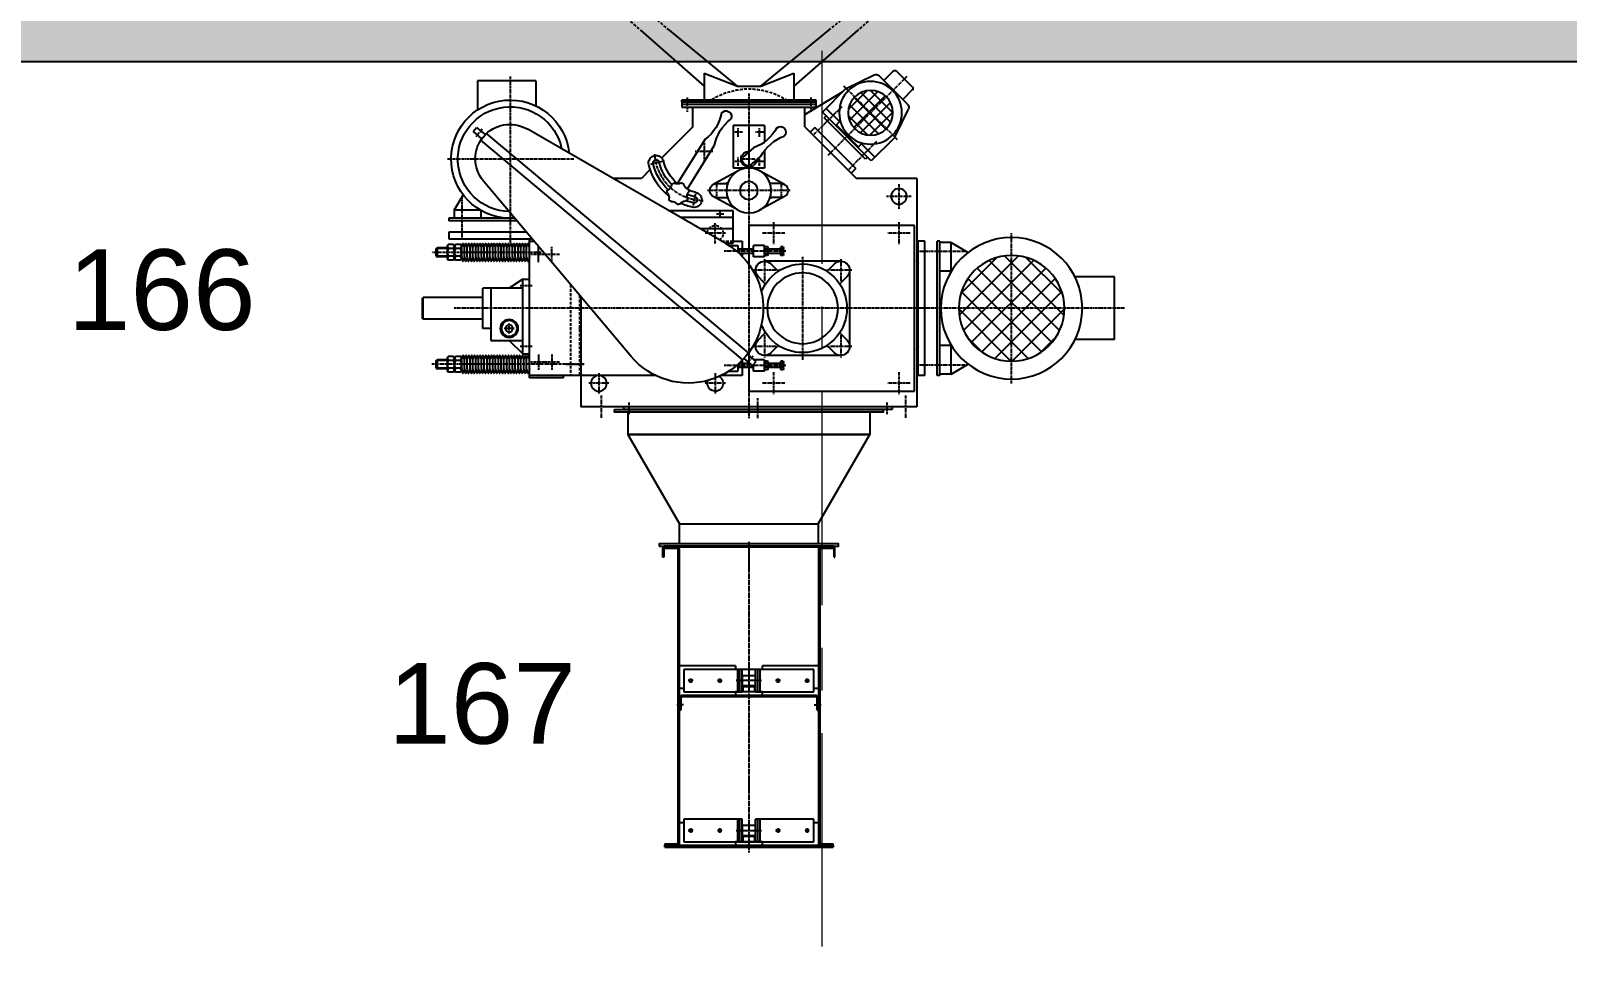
# Model space of a CAD drawing. Header units: millimetres. Extents: x 3220 to 226993, y 817 to 176024.
# Drawn here: x 203884 to 207314, y 133412 to 135513 of the extents above; entities that cross this region are included whole.
import ezdxf

# ---------------------------------------------------------------- set-up
doc = ezdxf.new("R2010")
doc.units = ezdxf.units.MM
for name, pattern in [('AXES', [50.8, 31.75, -6.35, 6.35, -6.35]), ('CENTER', [10.16, 6.35, -1.27, 1.27, -1.27]), ('DOT_CENTER', [14, 12, -1, 0, -1]), ('HIDDEN', [9.525, 6.35, -3.175])]:
    doc.linetypes.add(name, pattern=pattern)
for name, color, linetype in [('1', 7, 'Continuous'), ('CEN', 3, 'CENTER'), ('DRG', 3, 'Continuous'), ('HAT', 5, 'Continuous'), ('HID', 2, 'HIDDEN'), ('LIJN-025', 1, 'Continuous'), ('LIJN-035', 7, 'Continuous'), ('Repère', 76, 'Continuous'), ('STIPPELLIJN', 4, 'HIDDEN')]:
    doc.layers.add(name, color=color, linetype=linetype)
doc.layers.add('Axe', color=1, linetype='AXES', lineweight=9)
doc.layers.add('DESSIN', color=7, linetype='Continuous', lineweight=25)
doc.styles.get("Standard").update_dxf_attribs({"font": 'arial.ttf'})

# ---------------------------------------------------------------- blocks, each defined once
blk = doc.blocks.new('section b-c')
h = blk.add_hatch()
h.set_pattern_fill('AR-CONC', color=256, scale=3)
h.paths.add_polyline_path([(-250, 0), (-1500, 0), (-1500, -500), (-250, -500)])
h.paths.add_polyline_path([(0, 0), (-250, 0), (-250, -500), (0, -500)])
h.paths.add_polyline_path([(250, 0), (0, 0), (0, -500), (250, -500)])
h.paths.add_polyline_path([(3000, 0), (250, 0), (250, -500), (3000, -500)])
h.paths.add_polyline_path([(6000, 0), (3000, 0), (3000, -500), (3250, -500), (6000, -500)])
h.paths.add_polyline_path([(9000, 0), (6000, 0), (6000, -500), (6250, -500), (9000, -500)])
h.paths.add_polyline_path([(12000, 0), (9000, 0), (9000, -500), (9250, -500), (12000, -500)])
h.paths.add_polyline_path([(15000, 0), (14750, 0), (12000, 0), (12000, -500), (15000, -500)])
h.paths.add_polyline_path([(23750, 0), (15000, 0), (15000, -500), (23750, -500)])
h.paths.add_polyline_path([(24000, 0), (23750, 0), (23750, -500), (24000, -500)])
h.paths.add_polyline_path([(24250, 0), (24000, 0), (24000, -500), (24250, -500)])
h.paths.add_polyline_path([(32500, 0), (24250, 0), (24250, -500), (32500, -500)])
blk.add_line((-1500, -500), (32500, -500))
at = {"layer": 'Axe', "ltscale": 15}
blk.add_line((15000, -4000), (15000, 33323.9), dxfattribs=at)
blk = doc.blocks.new('06.Trechter vk24x24R. (zijaanzicht)')
at = {"layer": 'LIJN-025'}
blk.add_circle((0, 0), 4, dxfattribs=at)
at = {"layer": 'LIJN-035'}
for p, q in [((-1115.7, 0), (-379.6, -645)), ((-323.5, -645), (-1106.5, 0)), ((323.7, -645), (1107.4, 0)), ((1116.5, 0), (380.4, -644.5)), ((-242.6, -765), (-100, -890)), ((-26, -890), (-177.8, -765)), ((26, -890), (177.9, -765)), ((242.8, -765), (100, -890)), ((-100, -861), (-100, -921)), ((-100, -861), (-26, -890)), ((-26, -890), (26, -890)), ((26, -890), (100, -861)), ((100, -861), (100, -921)), ((150, -921), (-150, -921)), ((-150, -925), (-150, -921)), ((-150, -925), (150, -925)), ((150, -925), (150, -921))]:
    blk.add_line(p, q, dxfattribs=at)
at = {"layer": 'STIPPELLIJN'}
for p, q in [((1259.3, 125), (-1258.3, 125)), ((-1115.7, 0), (-1258.3, 125)), ((-1106.5, 0), (-1258.3, 125)), ((1107.4, 0), (1259.3, 125)), ((1116.5, 0), (1259.3, 125)), ((-379.6, -645), (-242.6, -765)), ((-177.8, -765), (-323.5, -645)), ((177.9, -765), (323.7, -645)), ((380.4, -644.5), (242.8, -765)), ((-100, -921), (-100, -925)), ((100, -921), (100, -925))]:
    blk.add_line(p, q, dxfattribs=at)
blk = doc.blocks.new('163 L')
at = {"layer": 'LIJN-035'}
blk.add_blockref('06.Trechter vk24x24R. (zijaanzicht)', (0, -2553), dxfattribs=at)
blk = doc.blocks.new('A$C355572C4')
for p, q in [((122.1, 30), (124.2, 40)), ((124.2, 40), (125.3, 40)), ((126.3, 40), (125.3, 40)), ((128.4, 30), (126.3, 40)), ((128.4, 30), (130.5, 40)), ((130.5, 40), (131.6, 40)), ((132.6, 40), (131.6, 40)), ((134.7, 30), (132.6, 40)), ((134.7, 30), (136.8, 40)), ((136.8, 40), (137.9, 40)), ((138.9, 40), (137.9, 40)), ((141, 30), (138.9, 40)), ((141, 30), (143.1, 40)), ((143.1, 40), (144.2, 40)), ((145.2, 40), (144.2, 40)), ((147.3, 30), (145.2, 40)), ((147.3, 30), (149.4, 40)), ((149.4, 40), (150.5, 40)), ((151.5, 40), (150.5, 40)), ((153.6, 30), (151.5, 40)), ((153.6, 30), (155.7, 40)), ((155.7, 40), (156.8, 40)), ((157.8, 40), (156.8, 40)), ((159.9, 30), (157.8, 40)), ((159.9, 30), (162, 40)), ((162, 40), (163.1, 40)), ((164.1, 40), (163.1, 40)), ((166.2, 30), (164.1, 40)), ((166.2, 30), (168.3, 40)), ((168.3, 40), (169.4, 40)), ((170.4, 40), (169.4, 40)), ((172.5, 30), (170.4, 40)), ((172.5, 30), (174.6, 40)), ((174.6, 40), (175.7, 40)), ((176.7, 40), (175.7, 40)), ((178.8, 30), (176.7, 40)), ((178.8, 30), (180.9, 40)), ((180.9, 40), (182, 40)), ((183, 40), (182, 40)), ((185.1, 30), (183, 40)), ((185.1, 30), (187.2, 40)), ((187.2, 40), (188.3, 40)), ((189.3, 40), (188.3, 40)), ((191.4, 30), (189.3, 40)), ((191.4, 30), (193.5, 40)), ((193.5, 40), (194.6, 40)), ((195.6, 40), (194.6, 40)), ((197.7, 30), (195.6, 40)), ((197.7, 30), (199.8, 40)), ((199.8, 40), (200.9, 40)), ((201.9, 40), (200.9, 40)), ((204, 30), (201.9, 40)), ((204, 30), (206.1, 40)), ((206.1, 40), (207.2, 40)), ((208.2, 40), (207.2, 40)), ((210.3, 30), (208.2, 40)), ((210.3, 30), (212.4, 40)), ((212.4, 40), (213.5, 40)), ((214.5, 40), (213.5, 40)), ((216.6, 30), (214.5, 40)), ((216.6, 30), (218.7, 40)), ((218.7, 40), (219.8, 40)), ((220.8, 40), (219.8, 40)), ((222.9, 30), (220.8, 40)), ((222.9, 30), (225, 40)), ((225, 40), (226.1, 40)), ((227.1, 40), (226.1, 40)), ((229.2, 30), (227.1, 40)), ((229.2, 30), (231.3, 40)), ((231.3, 40), (232.4, 40)), ((233.4, 40), (232.4, 40)), ((235.5, 30), (233.4, 40)), ((235.5, 30), (237.6, 40)), ((237.6, 40), (238.7, 40)), ((239.7, 40), (238.7, 40)), ((241.8, 30), (239.7, 40)), ((241.8, 30), (243.9, 40)), ((243.9, 40), (245, 40)), ((246, 40), (245, 40)), ((248.1, 30), (246, 40)), ((248.1, 30), (250.2, 40)), ((250.2, 40), (251.3, 40)), ((252.3, 40), (251.3, 40)), ((254.4, 30), (252.3, 40)), ((254.4, 30), (256.5, 40)), ((256.5, 40), (257.6, 40)), ((258.6, 40), (257.6, 40)), ((260.7, 30), (258.6, 40)), ((260.7, 30), (262.8, 40)), ((262.8, 40), (263.9, 40)), ((264.9, 40), (263.9, 40)), ((267, 30), (264.9, 40)), ((267, 30), (269.1, 40)), ((269.1, 40), (270.2, 40)), ((271.2, 40), (270.2, 40)), ((273.3, 30), (271.2, 40)), ((273.3, 33.5), (275.5, 37.3)), ((275.5, 37.3), (287.1, 37.3)), ((289.3, 33.5), (287.1, 37.3)), ((289.3, 33.5), (291.5, 37.3)), ((291.5, 37.3), (303.1, 37.3)), ((305.3, 33.5), (303.1, 37.3)), ((122.1, 10), (122.1, 30)), ((122.1, 10), (124.2, 0)), ((124.2, 0), (125.3, 0)), ((126.3, 0), (125.3, 0)), ((128.4, 10), (126.3, 0)), ((128.4, 10), (128.4, 30)), ((128.4, 10), (130.5, 0)), ((130.5, 0), (131.6, 0)), ((132.6, 0), (131.6, 0)), ((134.7, 10), (132.6, 0)), ((134.7, 10), (134.7, 30)), ((134.7, 10), (136.8, 0)), ((136.8, 0), (137.9, 0)), ((138.9, 0), (137.9, 0)), ((141, 10), (138.9, 0)), ((141, 10), (141, 30)), ((141, 10), (143.1, 0)), ((143.1, 0), (144.2, 0)), ((145.2, 0), (144.2, 0)), ((147.3, 10), (145.2, 0)), ((147.3, 10), (147.3, 30)), ((147.3, 10), (149.4, 0)), ((149.4, 0), (150.5, 0)), ((151.5, 0), (150.5, 0)), ((153.6, 10), (151.5, 0)), ((153.6, 10), (153.6, 30)), ((153.6, 10), (155.7, 0)), ((155.7, 0), (156.8, 0)), ((157.8, 0), (156.8, 0)), ((159.9, 10), (157.8, 0)), ((159.9, 10), (159.9, 30)), ((159.9, 10), (162, 0)), ((162, 0), (163.1, 0)), ((164.1, 0), (163.1, 0)), ((166.2, 10), (164.1, 0)), ((166.2, 10), (166.2, 30)), ((166.2, 10), (168.3, 0)), ((168.3, 0), (169.4, 0)), ((170.4, 0), (169.4, 0)), ((172.5, 10), (170.4, 0)), ((172.5, 10), (172.5, 30)), ((172.5, 10), (174.6, 0)), ((174.6, 0), (175.7, 0)), ((176.7, 0), (175.7, 0)), ((178.8, 10), (176.7, 0)), ((178.8, 10), (178.8, 30)), ((178.8, 10), (180.9, 0)), ((180.9, 0), (182, 0)), ((183, 0), (182, 0)), ((185.1, 10), (183, 0)), ((185.1, 10), (185.1, 30)), ((185.1, 10), (187.2, 0)), ((187.2, 0), (188.3, 0)), ((189.3, 0), (188.3, 0)), ((191.4, 10), (189.3, 0)), ((191.4, 10), (191.4, 30)), ((191.4, 10), (193.5, 0)), ((193.5, 0), (194.6, 0)), ((195.6, 0), (194.6, 0)), ((197.7, 10), (195.6, 0)), ((197.7, 10), (197.7, 30)), ((197.7, 10), (199.8, 0)), ((199.8, 0), (200.9, 0)), ((201.9, 0), (200.9, 0)), ((204, 10), (201.9, 0)), ((204, 10), (204, 30)), ((204, 10), (206.1, 0)), ((206.1, 0), (207.2, 0)), ((208.2, 0), (207.2, 0)), ((210.3, 10), (208.2, 0)), ((210.3, 10), (210.3, 30)), ((210.3, 10), (212.4, 0)), ((212.4, 0), (213.5, 0)), ((214.5, 0), (213.5, 0)), ((216.6, 10), (214.5, 0)), ((216.6, 10), (216.6, 30)), ((216.6, 10), (218.7, 0)), ((218.7, 0), (219.8, 0)), ((220.8, 0), (219.8, 0)), ((222.9, 10), (220.8, 0)), ((222.9, 10), (222.9, 30)), ((222.9, 10), (225, 0)), ((225, 0), (226.1, 0)), ((227.1, 0), (226.1, 0)), ((229.2, 10), (227.1, 0)), ((229.2, 10), (229.2, 30)), ((229.2, 10), (231.3, 0)), ((231.3, 0), (232.4, 0)), ((233.4, 0), (232.4, 0)), ((235.5, 10), (233.4, 0)), ((235.5, 10), (235.5, 30)), ((235.5, 10), (237.6, 0)), ((237.6, 0), (238.7, 0)), ((239.7, 0), (238.7, 0)), ((241.8, 10), (239.7, 0)), ((241.8, 10), (241.8, 30)), ((241.8, 10), (243.9, 0)), ((243.9, 0), (245, 0)), ((246, 0), (245, 0)), ((248.1, 10), (246, 0)), ((248.1, 10), (248.1, 30)), ((248.1, 10), (250.2, 0)), ((250.2, 0), (251.3, 0)), ((252.3, 0), (251.3, 0)), ((254.4, 10), (252.3, 0)), ((254.4, 10), (254.4, 30)), ((254.4, 10), (256.5, 0)), ((256.5, 0), (257.6, 0)), ((258.6, 0), (257.6, 0)), ((260.7, 10), (258.6, 0)), ((260.7, 10), (260.7, 30)), ((260.7, 10), (262.8, 0)), ((262.8, 0), (263.9, 0)), ((264.9, 0), (263.9, 0)), ((267, 10), (264.9, 0)), ((267, 10), (267, 30)), ((267, 10), (269.1, 0)), ((269.1, 0), (270.2, 0)), ((271.2, 0), (270.2, 0)), ((273.3, 10), (271.2, 0)), ((273.3, 6.5), (273.3, 33.5)), ((273.3, 10), (273.3, 30)), ((273.3, 6.5), (275.5, 2.7)), ((275.5, 2.7), (287.1, 2.7)), ((276.3, 28.7), (286.3, 28.7)), ((276.3, 11.3), (286.3, 11.3)), ((289.3, 6.5), (287.1, 2.7)), ((289.3, 6.5), (289.3, 33.5)), ((289.3, 6.5), (291.5, 2.7)), ((291.5, 2.7), (303.1, 2.7)), ((292.3, 28.7), (302.3, 28.7)), ((292.3, 11.3), (302.3, 11.3)), ((305.3, 6.5), (303.1, 2.7)), ((305.3, 6.5), (305.3, 33.5)), ((305.3, 30), (327.3, 30)), ((305.3, 10), (327.3, 10)), ((327.3, 10), (327.3, 30)), ((330, 28.5), (327.3, 30)), ((330, 11.6), (327.3, 10)), ((330, 11.6), (330, 28.5))]:
    blk.add_line(p, q)
for centre, radius, start, end in [((282, 33.5), 7.5, 149.7803, 220.646), ((280.6, 33.5), 7.5, 319.354, 30.2197), ((298, 33.5), 7.5, 149.7803, 220.646), ((296.6, 33.5), 7.5, 319.354, 30.2197), ((288.6, 20), 15, 144.7356, 215.2644), ((282, 6.5), 7.5, 139.354, 210.2197), ((274.1, 20), 15, 324.7356, 35.2644), ((280.6, 6.5), 7.5, 329.7803, 40.646), ((304.6, 20), 15, 144.7356, 215.2644), ((298, 6.5), 7.5, 139.354, 210.2197), ((290.1, 20), 15, 324.7356, 35.2644), ((296.6, 6.5), 7.5, 329.7803, 40.646)]:
    blk.add_arc(centre, radius, start, end)
at = {"layer": 'CEN'}
blk.add_line((0, 20), (340, 20), dxfattribs=at)
at = {"layer": 'DRG'}
for p, q in [((305.3, 28.5), (330, 28.5)), ((305.3, 11.6), (330, 11.6))]:
    blk.add_line(p, q, dxfattribs=at)
blk = doc.blocks.new('Benaming')
at = {"layer": 'HAT'}
h = blk.add_hatch(dxfattribs=at)
h.set_pattern_fill('ANSI37', color=256, scale=150, style=0)
h.set_pattern_definition([(45, (-1565.023, -2515.839), (-13.25825, 13.25825), []), (135, (-1565.023, -2515.839), (-13.25825, -13.25825), [])])
h.paths.add_polyline_path([(-201.6, 436.6, 1), (-101.6, 436.6, 1)])
h = blk.add_hatch(dxfattribs=at)
h.set_pattern_fill('ANSI37', color=256, scale=250, style=0)
h.set_pattern_definition([(45, (-1565.023, -2515.84), (-22.0971, 22.0971), []), (135, (-1565.023, -2515.84), (-22.0971, -22.0971), [])])
h.paths.add_polyline_path([(-584.5, 0, 1), (-348.5, 0, 1)])
for p, q in [((-209.6, 529.9), (-244.9, 494.6)), ((-234.1, 455.9), (-170.9, 519.1)), ((-202.5, 529.9), (-181.3, 508.7)), ((-98.7, 491.8), (-159.5, 521.1)), ((-244.9, 487.5), (-223.7, 466.3)), ((-95.9, 489.8), (-44.1, 438)), ((-5, 433), (-89.3, 483.2)), ((595.7, 508), (725.7, 508)), ((595.7, 508), (595.7, 452.1)), ((725.7, 508), (725.7, 443)), ((-82.3, 416.8), (-52.6, 446.5)), ((-30.6, 461), (269.4, 461)), ((-30.6, 449), (-30.6, 461)), ((-30.6, 455), (269.4, 455)), ((269.4, 449), (-30.6, 449)), ((-5, 405), (-5, 449)), ((245, 405), (245, 449)), ((269.4, 461), (269.4, 449)), ((-206.8, 383.7), (-236.1, 444.5)), ((-153, 329.1), (-44.1, 438)), ((-140.3, 333.4), (-48.4, 425.3)), ((-82.3, 416.8), (-73.8, 408.3)), ((-52.6, 429.5), (-48.4, 425.3)), ((-204.8, 380.9), (-153, 329.1)), ((-124.7, 360.2), (-75.2, 409.7)), ((-5, 405), (-120, 290)), ((-119.1, 312.1), (-27.1, 404.1)), ((-108.5, 301.5), (-16.5, 393.5)), ((-27.1, 404.1), (-16.5, 393.5)), ((85, 408), (85, 371.4)), ((85, 408), (155, 408)), ((120.8, -99.4), (705.8, 390.5)), ((155, 408), (155, 313)), ((171.6, 144.7), (615.2, 400.5)), ((217.7, 377.4), (279.9, 277.6)), ((245, 405), (314.3, 335.7)), ((728, 403.9), (708.9, 387.9)), ((735.7, 394.7), (716.6, 378.7)), ((735.7, 394.7), (728, 403.9)), ((-161.5, 337.6), (-131.8, 367.3)), ((-131.8, 367.3), (-123.3, 358.8)), ((85, 352.4), (85, 313)), ((109.6, 358.4), (134.4, 337.1)), ((133.6, -114.7), (718.6, 375.2)), ((257.3, 266.6), (196.4, 364.1)), ((-144.5, 337.6), (-140.3, 333.4)), ((-119.1, 312.1), (-108.5, 301.5)), ((85, 313), (155, 313)), ((118.1, 318.1), (93.3, 339.5)), ((104, 313), (104, 310.4)), ((136, 313), (136, 310.4)), ((340.4, 309.6), (360, 290)), ((-255, 290), (-255, -220)), ((-255, 290), (-120, 290)), ((40.6, 276.6), (96, 306.9)), ((48, 278.5), (69, 278.5)), ((144, 306.9), (199.4, 276.6)), ((192, 278.5), (171, 278.5)), ((360, 290), (423.6, 290)), ((382.8, -107.6), (712.6, 284.2)), ((40.6, 249.4), (96, 219.1)), ((48, 247.5), (69, 247.5)), ((144, 219.1), (199.4, 249.4)), ((192, 247.5), (171, 247.5)), ((777.7, 219), (757.5, 252.8)), ((299.6, 218.5), (155, 218.5)), ((155, 145.3), (155, 218.5)), ((718.7, 219), (777.7, 219)), ((718.7, 219), (718.7, 201)), ((777.7, 219), (777.7, 201)), ((-250, 185), (120, 185)), ((-250, -185), (-250, 185)), ((120, 185), (120, 132.5)), ((273.6, 203.5), (155, 203.5)), ((229.7, 178.2), (155, 178.2)), ((637.5, 195), (790.2, 195)), ((642.5, 201), (790.2, 201)), ((790.2, 201), (790.2, 195)), ((-331.5, 147), (-369.9, 125)), ((-331.5, 83), (-331.5, 147)), ((-331.5, 147), (-306.5, 147)), ((-306.5, -150), (-306.5, 150)), ((-306.5, 150), (-300.5, 150)), ((-300.5, -150), (-300.5, 150)), ((-272.6, -150), (-272.6, 150)), ((-272.6, 150), (-257.6, 150)), ((-257.6, -150), (-257.6, 150)), ((43.4, 137.3), (49, 137.3)), ((49, 117.7), (49, 137.3)), ((77, 135.1), (78.2, 137.3)), ((78.2, 137.3), (83.8, 137.3)), ((85, 135.1), (83.8, 137.3)), ((85, 140), (110, 140)), ((85, 115), (85, 140)), ((110, 115), (110, 140)), ((135, 150), (135, 132.5)), ((155, 150), (135, 150)), ((164, 140), (145, 140)), ((145, 140), (145, 125.7)), ((172.7, 145.3), (155, 145.3)), ((610, 150), (599.6, 150)), ((790.2, 155), (603.8, 155)), ((610, -155), (610, 155)), ((610, 135), (612.1, 145)), ((614.2, 145), (612.1, 145)), ((616.3, 135), (614.2, 145)), ((616.3, 135), (618.4, 145)), ((616.4, 170), (790.2, 170)), ((620.5, 145), (618.4, 145)), ((622.6, 135), (620.5, 145)), ((622.6, 135), (624.7, 145)), ((626.8, 145), (624.7, 145)), ((628.9, 135), (626.8, 145)), ((628.9, 135), (631, 145)), ((633.1, 145), (631, 145)), ((635.2, 135), (633.1, 145)), ((635.2, 135), (637.3, 145)), ((639.4, 145), (637.3, 145)), ((641.5, 135), (639.4, 145)), ((641.5, 135), (643.6, 145)), ((645.7, 145), (643.6, 145)), ((647.8, 135), (645.7, 145)), ((647.8, 135), (649.9, 145)), ((652, 145), (649.9, 145)), ((654.1, 135), (652, 145)), ((654.1, 135), (656.2, 145)), ((658.3, 145), (656.2, 145)), ((660.4, 135), (658.3, 145)), ((660.4, 135), (662.5, 145)), ((664.6, 145), (662.5, 145)), ((666.7, 135), (664.6, 145)), ((666.7, 135), (668.8, 145)), ((670.9, 145), (668.8, 145)), ((673, 135), (670.9, 145)), ((673, 135), (675.1, 145)), ((677.2, 145), (675.1, 145)), ((679.3, 135), (677.2, 145)), ((679.3, 135), (681.4, 145)), ((683.5, 145), (681.4, 145)), ((685.6, 135), (683.5, 145)), ((685.6, 135), (687.7, 145)), ((689.8, 145), (687.7, 145)), ((691.9, 135), (689.8, 145)), ((691.9, 135), (694, 145)), ((696.1, 145), (694, 145)), ((698.2, 135), (696.1, 145)), ((698.2, 135), (700.3, 145)), ((702.4, 145), (700.3, 145)), ((704.5, 135), (702.4, 145)), ((704.5, 135), (706.6, 145)), ((708.7, 145), (706.6, 145)), ((710.8, 135), (708.7, 145)), ((710.8, 135), (712.9, 145)), ((715, 145), (712.9, 145)), ((717.1, 135), (715, 145)), ((717.1, 135), (719.2, 145)), ((721.3, 145), (719.2, 145)), ((723.4, 135), (721.3, 145)), ((723.4, 135), (725.5, 145)), ((727.6, 145), (725.5, 145)), ((729.7, 135), (727.6, 145)), ((729.7, 135), (731.8, 145)), ((733.9, 145), (731.8, 145)), ((736, 135), (733.9, 145)), ((736, 135), (738.1, 145)), ((740.2, 145), (738.1, 145)), ((742.3, 135), (740.2, 145)), ((742.3, 135), (744.4, 145)), ((746.5, 145), (744.4, 145)), ((748.6, 135), (746.5, 145)), ((748.6, 135), (750.7, 145)), ((752.8, 145), (750.7, 145)), ((754.9, 135), (752.8, 145)), ((754.9, 135), (757, 145)), ((759.1, 145), (757, 145)), ((761.2, 135), (759.1, 145)), ((761.2, 138.5), (763.4, 142.3)), ((761.2, 111.5), (761.2, 138.5)), ((763.4, 142.3), (775, 142.3)), ((777.2, 138.5), (775, 142.3)), ((777.2, 138.5), (779.4, 142.3)), ((777.2, 111.5), (777.2, 138.5)), ((779.4, 142.3), (791, 142.3)), ((790.2, 170), (790.2, 155)), ((793.2, 138.5), (791, 142.3)), ((793.2, 111.5), (793.2, 138.5)), ((-255.2, 106.3), (-255, 106.6)), ((-85, 105), (85, 105)), ((42.6, 120.1), (42.6, 134.9)), ((43.4, 132.4), (49, 132.4)), ((43.4, 122.6), (49, 122.6)), ((43.4, 117.7), (49, 117.7)), ((77, 132.5), (49, 132.5)), ((49, 122.5), (77, 122.5)), ((77, 119.9), (77, 135.1)), ((77, 119.9), (78.2, 117.7)), ((78.2, 117.7), (83.8, 117.7)), ((78.3, 132.4), (83.7, 132.4)), ((78.3, 122.6), (83.7, 122.6)), ((85, 119.9), (83.8, 117.7)), ((85, 115), (110, 115)), ((145, 132.5), (110, 132.5)), ((110, 122.5), (141.5, 122.5)), ((120, 122.5), (120, 98.3)), ((135, 122.5), (135, 116.1)), ((610, 115), (610, 135)), ((610, 115), (612.1, 105)), ((612.1, 105), (613.1, 105)), ((614.2, 105), (613.1, 105)), ((616.3, 115), (614.2, 105)), ((616.3, 115), (616.3, 135)), ((616.3, 115), (618.4, 105)), ((618.4, 105), (619.5, 105)), ((620.5, 105), (619.5, 105)), ((622.6, 115), (620.5, 105)), ((622.6, 115), (622.6, 135)), ((622.6, 115), (624.7, 105)), ((624.7, 105), (625.8, 105)), ((626.8, 105), (625.8, 105)), ((628.9, 115), (626.8, 105)), ((628.9, 115), (628.9, 135)), ((628.9, 115), (631, 105)), ((631, 105), (632, 105)), ((633.1, 105), (632, 105)), ((635.2, 115), (633.1, 105)), ((635.2, 115), (635.2, 135)), ((635.2, 115), (637.3, 105)), ((637.3, 105), (638.4, 105)), ((639.4, 105), (638.4, 105)), ((641.5, 115), (639.4, 105)), ((641.5, 115), (641.5, 135)), ((641.5, 115), (643.6, 105)), ((643.6, 105), (644.6, 105)), ((645.7, 105), (644.6, 105)), ((647.8, 115), (645.7, 105)), ((647.8, 115), (647.8, 135)), ((647.8, 115), (649.9, 105)), ((649.9, 105), (651, 105)), ((652, 105), (651, 105)), ((654.1, 115), (652, 105)), ((654.1, 115), (654.1, 135)), ((654.1, 115), (656.2, 105)), ((656.2, 105), (657.2, 105)), ((658.3, 105), (657.2, 105)), ((660.4, 115), (658.3, 105)), ((660.4, 115), (660.4, 135)), ((660.4, 115), (662.5, 105)), ((662.5, 105), (663.5, 105)), ((664.6, 105), (663.5, 105)), ((666.7, 115), (664.6, 105)), ((666.7, 115), (666.7, 135)), ((666.7, 115), (668.8, 105)), ((668.8, 105), (669.9, 105)), ((670.9, 105), (669.9, 105)), ((673, 115), (670.9, 105)), ((673, 115), (673, 135)), ((673, 115), (675.1, 105)), ((675.1, 105), (676.1, 105)), ((677.2, 105), (676.1, 105)), ((679.3, 115), (677.2, 105)), ((679.3, 115), (679.3, 135)), ((679.3, 115), (681.4, 105)), ((681.4, 105), (682.5, 105)), ((683.5, 105), (682.5, 105)), ((685.6, 115), (683.5, 105)), ((685.6, 115), (685.6, 135)), ((685.6, 115), (687.7, 105)), ((687.7, 105), (688.8, 105)), ((689.8, 105), (688.8, 105)), ((691.9, 115), (689.8, 105)), ((691.9, 115), (691.9, 135)), ((691.9, 115), (694, 105)), ((694, 105), (695, 105)), ((696.1, 105), (695, 105)), ((698.2, 115), (696.1, 105)), ((698.2, 115), (698.2, 135)), ((698.2, 115), (700.3, 105)), ((700.3, 105), (701.4, 105)), ((702.4, 105), (701.4, 105)), ((704.5, 115), (702.4, 105)), ((704.5, 115), (704.5, 135)), ((704.5, 115), (706.6, 105)), ((706.6, 105), (707.6, 105)), ((708.7, 105), (707.6, 105)), ((710.8, 115), (708.7, 105)), ((710.8, 115), (710.8, 135)), ((710.8, 115), (712.9, 105)), ((712.9, 105), (714, 105)), ((715, 105), (714, 105)), ((717.1, 115), (715, 105)), ((717.1, 115), (717.1, 135)), ((717.1, 115), (719.2, 105)), ((719.2, 105), (720.2, 105)), ((721.3, 105), (720.2, 105)), ((723.4, 115), (721.3, 105)), ((723.4, 115), (723.4, 135)), ((723.4, 115), (725.5, 105)), ((725.5, 105), (726.5, 105)), ((727.6, 105), (726.5, 105)), ((729.7, 115), (727.6, 105)), ((729.7, 115), (729.7, 135)), ((729.7, 115), (731.8, 105)), ((731.8, 105), (732.9, 105)), ((733.9, 105), (732.9, 105)), ((736, 115), (733.9, 105)), ((736, 115), (736, 135)), ((736, 115), (738.1, 105)), ((738.1, 105), (739.1, 105)), ((740.2, 105), (739.1, 105)), ((742.3, 115), (740.2, 105)), ((742.3, 115), (742.3, 135)), ((742.3, 115), (744.4, 105)), ((744.4, 105), (745.5, 105)), ((746.5, 105), (745.5, 105)), ((748.6, 115), (746.5, 105)), ((748.6, 115), (748.6, 135)), ((748.6, 115), (750.7, 105)), ((750.7, 105), (751.8, 105)), ((752.8, 105), (751.8, 105)), ((754.9, 115), (752.8, 105)), ((754.9, 115), (754.9, 135)), ((754.9, 115), (757, 105)), ((757, 105), (758, 105)), ((759.1, 105), (758, 105)), ((761.2, 115), (759.1, 105)), ((761.2, 115), (761.2, 135)), ((761.2, 111.5), (763.4, 107.7)), ((763.4, 107.7), (775, 107.7)), ((764.2, 133.7), (774.2, 133.7)), ((764.2, 116.3), (774.2, 116.3)), ((777.2, 111.5), (775, 107.7)), ((777.2, 111.5), (779.4, 107.7)), ((779.4, 107.7), (791, 107.7)), ((780.2, 133.7), (790.2, 133.7)), ((780.2, 116.3), (790.2, 116.3)), ((793.2, 111.5), (791, 107.7)), ((793.2, 135), (815.2, 135)), ((793.2, 115), (815.2, 115)), ((815.2, 115), (815.2, 135)), ((817.9, 133.5), (815.2, 135)), ((817.9, 116.6), (815.2, 115)), ((817.9, 116.6), (817.9, 133.5)), ((-696.5, 70), (-608.1, 70)), ((-696.5, -70), (-696.5, 70)), ((-331.5, 83), (-331.9, 82.8)), ((-331.5, 83), (-306.5, 83)), ((-105, 85), (-105, -85)), ((-99.1, 70.9), (-85.5, 57.2)), ((-70.9, 99.1), (-57.2, 85.5)), ((57.2, 85.5), (70.9, 99.1)), ((85.5, 57.2), (99.1, 70.9)), ((105, 85), (105, 73.4)), ((625, 65), (610, 65)), ((625, -102), (625, 65)), ((625, 65), (655, 45)), ((625, 45), (714, 45)), ((696, 45), (696, -72)), ((714, -45), (714, 45)), ((495, 25.8), (495, -220)), ((714, 24.5), (847, 24.5)), ((847, -24.5), (847, 24.5)), ((849, 22.5), (847, 24.5)), ((849, -22.5), (849, 22.5)), ((714, -24.5), (847, -24.5)), ((847, -24.5), (849, -22.5)), ((-85.5, -57.2), (-99.1, -70.9)), ((99.1, -70.9), (85.5, -57.2)), ((696, -45), (714, -45)), ((-696.5, -70), (-608.1, -70)), ((-331.5, -83), (-331.9, -82.8)), ((-331.5, -147), (-331.5, -83)), ((-331.5, -83), (-306.5, -83)), ((-255, -91), (-255.2, -90.8)), ((-57.2, -85.5), (-70.9, -99.1)), ((70.9, -99.1), (57.2, -85.5)), ((103.9, -118.7), (123.1, -102.6)), ((105, -73.4), (105, -85)), ((120, -98.3), (120, -105.2)), ((625, -102), (610, -102)), ((655, -72), (625, -102)), ((696, -72), (625, -72)), ((-331.5, -147), (-369.9, -125)), ((-85, -105), (85, -105)), ((42.6, -134.9), (42.6, -120.1)), ((43.4, -117.7), (49, -117.7)), ((43.4, -122.6), (49, -122.6)), ((43.4, -132.4), (49, -132.4)), ((49, -137.3), (49, -117.7)), ((77, -122.5), (49, -122.5)), ((49, -132.5), (77, -132.5)), ((77, -119.9), (78.2, -117.7)), ((77, -135.1), (77, -119.9)), ((77, -135.1), (78.2, -137.3)), ((78.2, -117.7), (83.8, -117.7)), ((78.3, -122.6), (83.7, -122.6)), ((78.3, -132.4), (83.7, -132.4)), ((85, -119.9), (83.8, -117.7)), ((85, -135.1), (83.8, -137.3)), ((85, -115), (108.3, -115)), ((85, -140), (85, -115)), ((111.6, -127.9), (103.9, -118.7)), ((110, -140), (110, -126)), ((110, -132.5), (145, -132.5)), ((111.6, -127.9), (130.8, -111.8)), ((141.5, -122.5), (118, -122.5)), ((120, -120.9), (120, -122.5)), ((120, -132.5), (120, -185)), ((135, -116.1), (135, -122.5)), ((135, -132.5), (135, -150)), ((145, -125.7), (145, -140)), ((-331.5, -147), (-306.5, -147)), ((-306.5, -150), (-300.5, -150)), ((-272.6, -150), (-257.6, -150)), ((43.4, -137.3), (49, -137.3)), ((78.2, -137.3), (83.8, -137.3)), ((85, -140), (110, -140)), ((135, -150), (181.6, -150)), ((164, -140), (145, -140)), ((328.4, -150), (610, -150)), ((534, -155), (534, -150)), ((534, -155), (610, -155)), ((120, -185), (-250, -185)), ((-255, -220), (495, -220)), ((-200, -220), (-200, -226)), ((-200, -226), (400, -226)), ((400, -220), (400, -226))]:
    blk.add_line(p, q)
for centre, radius in [((-151.6, 436.6), 70), ((-151.6, 436.6), 50), ((120, 263), 50), ((120, 263), 20), ((-215, 250), 17.5), ((-466.5, 0), 158), ((-466.5, 0), 118), ((0, 0), 79), ((655, -45), 20), ((655, -45), 17.5), ((655, -45), 8), ((455, -167.5), 17.5)]:
    blk.add_circle(centre, radius)
for centre, radius, start, end in [((-206, 526.4), 5, 45, 135), ((-163.8, 512), 10, 64.291, 135), ((-241.4, 491), 5, 135, 225), ((-103, 482.8), 10, 45, 64.291), ((-227, 448.8), 10, 135, 205.709), ((652.7, 333), 132, 265.7129, 174.1681), ((652.7, 333), 117, 271.2104, 168.6706), ((171.1, 428.5), 12.5, 36.2777, 207.6109), ((103.1, 346.6), 95, 10.6266, 53.2027), ((274.5, 453.5), 95, 190.686, 233.262), ((-197.8, 388), 10, 205.709, 225), ((49.8, 393.3), 12.5, 53.667, 225.0002), ((9.4, 294.8), 95, 28.0159, 70.5919), ((141.1, 448.1), 95, 208.0753, 250.6513), ((653.7, 333.8), 77, 319.9071, 119.9735), ((120, 333), 17.5, 184.9183, 93.7489), ((120, 333), 15, 262.8909, 15.7763), ((220, 350), 93, 309.6687, 346.5805), ((220, 350), 103, 314.4503, 346.5805), ((220, 350), 127, 308.006, 346.5805), ((220, 350), 117, 313.2455, 346.5805), ((327, 324.5), 17, 346.5805, 166.5805), ((327, 324.5), 7, 346.5805, 166.5805), ((48, 263), 15.5, 90, 270), ((69, 283.5), 5, 270, 338.1161), ((171, 283.5), 5, 201.8839, 270), ((192, 263), 15.5, 270, 90), ((250.9, 280.1), 15, 292.026, 346.558), ((269.4, 275.7), 4, 114.8047, 166.558), ((278.2, 256.7), 25, 112.3508, 114.8047), ((270.2, 276.1), 4, 60.5974, 112.3508), ((279.5, 292.6), 15, 240.5974, 295.1295), ((287.6, 275.4), 4, 63.3761, 115.1295), ((278.2, 256.7), 25, 60.9222, 63.3761), ((288.4, 275), 4, 9.1688, 60.9222), ((307.2, 278), 15, 189.1688, 243.7009), ((69, 242.5), 5, 21.8839, 90), ((171, 242.5), 5, 90, 158.1161), ((242.1, 242.2), 17, 101.5805, 281.5805), ((242.1, 242.2), 7, 101.5805, 281.5805), ((220, 350), 93, 281.5805, 291.5463), ((220, 350), 103, 281.5805, 291.2192), ((257.8, 261.7), 4, 166.2332, 217.9866), ((278.2, 256.7), 25, 163.7793, 166.2332), ((258, 262.5), 4, 112.026, 163.7793), ((242.8, 250), 15, 343.4545, 37.9866), ((261, 244.6), 4, 163.4545, 215.2079), ((278.2, 256.7), 25, 215.2079, 217.6618), ((261.6, 243.8), 4, 217.6618, 269.4152), ((278.2, 256.7), 25, 318.065, 320.5189), ((294.4, 243.3), 4, 320.5189, 12.2723), ((313, 247.3), 15, 137.7402, 192.2723), ((298.7, 261), 4, 11.9475, 63.7009), ((298.9, 260.1), 4, 317.7402, 9.4936), ((278.2, 256.7), 25, 9.4936, 11.9475), ((220, 350), 117, 281.5805, 290.0594), ((220, 350), 127, 281.5805, 294.5847), ((261.4, 224.8), 15, 34.8831, 89.4152), ((277, 235.7), 4, 214.8831, 266.6365), ((278.2, 256.7), 25, 266.6365, 269.0904), ((277.9, 235.7), 4, 269.0904, 320.8438), ((292.6, 223.7), 15, 86.3117, 140.8438), ((293.8, 242.6), 4, 266.3117, 318.065), ((46.9, 134.9), 4.25, 144.7973, 215.2027), ((81.7, 134.9), 4.25, 144.7356, 215.2644), ((80.3, 134.9), 4.25, 324.7356, 35.2644), ((255, 0), 167, 119.9735, 319.9071), ((769.9, 138.5), 7.5, 149.7803, 220.646), ((768.5, 138.5), 7.5, 319.354, 30.2197), ((785.9, 138.5), 7.5, 149.7803, 220.646), ((784.5, 138.5), 7.5, 319.354, 30.2197), ((-249.6, 100.7), 8, 135, 180), ((-85, 85), 20, 45, 225), ((46.9, 120.1), 4.25, 144.7973, 215.2027), ((59.7, 127.5), 17, 163.2477, 196.7523), ((85, 85), 20, 315, 135), ((81.7, 120.1), 4.25, 144.7356, 215.2644), ((94.6, 127.5), 17, 163.2213, 196.7787), ((67.4, 127.5), 17, 343.2213, 16.7787), ((80.3, 120.1), 4.25, 324.7356, 35.2644), ((776.5, 125), 15, 144.7356, 215.2644), ((769.9, 111.5), 7.5, 139.354, 210.2197), ((761.9, 125), 15, 324.7356, 35.2644), ((768.5, 111.5), 7.5, 329.7803, 40.646), ((792.5, 125), 15, 144.7356, 215.2644), ((785.9, 111.5), 7.5, 139.354, 210.2197), ((777.9, 125), 15, 324.7356, 35.2644), ((784.5, 111.5), 7.5, 329.7803, 40.646), ((0, 0), 99, 21.6228, 338.3772), ((-53.7, 89.1), 5, 225, 301.0908), ((53.7, 89.1), 5, 238.9092, 315), ((-89.1, 53.7), 5, 328.9092, 45), ((89.1, 53.7), 5, 135, 211.0908), ((-89.1, -53.7), 5, 315, 31.0908), ((89.1, -53.7), 5, 148.9092, 225), ((-249.6, -85.1), 8, 180, 225), ((-85, -85), 20, 135, 315), ((-53.7, -89.1), 5, 58.9092, 135), ((53.7, -89.1), 5, 45, 121.0908), ((85, -85), 20, 225, 45), ((46.9, -120.1), 4.25, 144.7973, 215.2027), ((46.9, -134.9), 4.25, 144.7973, 215.2027), ((59.7, -127.5), 17, 163.2477, 196.7523), ((81.7, -120.1), 4.25, 144.7356, 215.2644), ((81.7, -134.9), 4.25, 144.7356, 215.2644), ((94.6, -127.5), 17, 163.2213, 196.7787), ((80.3, -120.1), 4.25, 324.7356, 35.2644), ((67.4, -127.5), 17, 343.2213, 16.7787), ((80.3, -134.9), 4.25, 324.7356, 35.2644), ((195, -167.5), 17.5, 119.4376, 21.1464)]:
    blk.add_arc(centre, radius, start, end)
at = {"layer": 'CEN'}
for p, q in [((-232.9, 517.9), (-55.4, 340.4)), ((652.7, 518), (652.7, 145)), ((-211.7, 376.5), (-91.5, 496.7)), ((-87.2, 450), (-23.6, 386.4)), ((-18.6, 471), (-18.6, 439)), ((120, 480), (120, -245)), ((257.4, 471), (257.4, 439)), ((86, 393), (106, 393)), ((96, 383), (96, 403)), ((120, 411), (120, 310)), ((134, 393), (154, 393)), ((144, 383), (144, 403)), ((715.3, 399.7), (729.4, 382.9)), ((-165, 372.2), (-101.4, 308.6)), ((200.3, 350), (239.7, 350)), ((220, 369.7), (220, 330.3)), ((86, 328), (106, 328)), ((96, 318), (96, 338)), ((107, 333), (133, 333)), ((134, 328), (154, 328)), ((144, 318), (144, 338)), ((313.7, 327.6), (340.3, 321.3)), ((510.7, 333), (794.7, 333)), ((-215, 277.5), (-215, 222.5)), ((48, 277), (48, 249)), ((192, 277), (192, 249)), ((-242.5, 250), (-187.5, 250)), ((27.5, 263), (212.5, 263)), ((239.3, 255.6), (244.8, 228.9)), ((760.7, 249), (760.7, 155)), ((176, 210.5), (194, 210.5)), ((185, 219.5), (185, 201.5)), ((-215, 192.5), (-215, 142.5)), ((65, 192.5), (65, 142.5)), ((195, 145), (195, 190)), ((-466.5, -168), (-466.5, 168)), ((-240, 167.5), (-190, 167.5)), ((40, 167.5), (90, 167.5)), ((172.5, 167.5), (217.5, 167.5)), ((-362.6, 127), (-257.6, 127)), ((-85, 110), (-85, 60)), ((0, 115), (0, -115)), ((37.6, 127.5), (175, 127.5)), ((85, 110), (85, 60)), ((543, 120), (607, 120)), ((560, 103), (560, 137)), ((583.6, 125), (827.9, 125)), ((590, 103), (590, 137)), ((590, 107.5), (590, 132.5)), ((-110, 85), (-60, 85)), ((60, 85), (110, 85)), ((604, 50), (631, 50)), ((-718.6, 0), (-247.6, 0)), ((-282.6, 0), (778, 0)), ((655, -56), (655, -34)), ((-85, -60), (-85, -110)), ((85, -60), (85, -110)), ((644, -45), (666, -45)), ((-110, -85), (-60, -85)), ((60, -85), (110, -85)), ((604, -85), (631, -85)), ((-362.6, -127), (-257.6, -127)), ((37.6, -127.5), (175, -127.5)), ((110.3, -106.8), (124.4, -123.7)), ((527.9, -125), (487.9, -125)), ((543, -120), (607, -120)), ((560, -103), (560, -137)), ((590, -103), (590, -137)), ((590, -107.5), (590, -132.5)), ((-240, -167.5), (-190, -167.5)), ((-215, -142.5), (-215, -192.5)), ((40, -167.5), (90, -167.5)), ((65, -142.5), (65, -192.5)), ((172.5, -167.5), (217.5, -167.5)), ((195, -145), (195, -190)), ((432.5, -167.5), (477.5, -167.5)), ((455, -145), (455, -190)), ((-230, -195), (-230, -245)), ((100, -245), (100, -201)), ((450, -195), (450, -245)), ((-188, -210), (-188, -236)), ((388, -210), (388, -236))]:
    blk.add_line(p, q, dxfattribs=at)
blk.add_arc((220, 350), 110, 271.1487, 357.0123, dxfattribs=at)
at = {"layer": 'DRG'}
for p, q in [((793.2, 133.5), (817.9, 133.5)), ((793.2, 116.6), (817.9, 116.6))]:
    blk.add_line(p, q, dxfattribs=at)
at = {"layer": 'HID'}
for p, q in [((180.8, 150), (155, 150)), ((517.9, 52.9), (517.9, -150)), ((497.9, 29.2), (497.9, -150)), ((495.5, -50.5), (495, -51))]:
    blk.add_line(p, q, dxfattribs=at)
for centre, radius, start, end in [((120, 335), 155, 54.3806, 125.6194), ((195, 167.5), 17.5, 2.4982, 237.4489), ((489.9, -44.8), 8, 315, 0)]:
    blk.add_arc(centre, radius, start, end, dxfattribs=at)
blk.add_blockref('A$C355572C4', (487.9, -145))
blk = doc.blocks.new('166 L')
at = {"lineweight": 0, "xscale": -1}
blk.add_blockref('Benaming', (120, 226), dxfattribs=at)
blk = doc.blocks.new('Trog-ZW-Bod-St__198', base_point=(-764676.2, 97186.6))
at = {"layer": '1', "color": 3, "linetype": 'DOT_CENTER'}
for p, q in [((-345815.2, 1743), (-345815.2, 1049)), ((-345945.2, 1433.2), (-345950, 1433.2)), ((-345945.2, 1433.2), (-345945.2, 1437.9)), ((-345945.2, 1433.2), (-345940.5, 1433.2)), ((-345945.2, 1433.2), (-345945.2, 1428.4)), ((-345880.2, 1433.2), (-345885, 1433.2)), ((-345880.2, 1433.2), (-345880.2, 1437.9)), ((-345880.2, 1433.2), (-345875.5, 1433.2)), ((-345880.2, 1433.2), (-345880.2, 1428.4)), ((-345786.9, 1433.2), (-345843.9, 1433.2)), ((-345750.2, 1433.2), (-345755, 1433.2)), ((-345750.2, 1433.2), (-345750.2, 1437.9)), ((-345750.2, 1433.2), (-345745.5, 1433.2)), ((-345750.2, 1433.2), (-345750.2, 1428.4)), ((-345685.2, 1433.2), (-345690, 1433.2)), ((-345685.2, 1433.2), (-345685.2, 1437.9)), ((-345685.2, 1433.2), (-345680.5, 1433.2)), ((-345685.2, 1433.2), (-345685.2, 1428.4)), ((-345961.2, 1379.2), (-345976.2, 1379.2)), ((-345669.2, 1379.2), (-345654.2, 1379.2)), ((-345950, 1098.5), (-345945.2, 1098.5)), ((-345945.2, 1103.3), (-345945.2, 1098.5)), ((-345940.5, 1098.5), (-345945.2, 1098.5)), ((-345945.2, 1093.8), (-345945.2, 1098.5)), ((-345885, 1098.5), (-345880.2, 1098.5)), ((-345880.2, 1103.3), (-345880.2, 1098.5)), ((-345875.5, 1098.5), (-345880.2, 1098.5)), ((-345880.2, 1093.8), (-345880.2, 1098.5)), ((-345843.9, 1098.5), (-345786.9, 1098.5)), ((-345755, 1098.5), (-345750.2, 1098.5)), ((-345750.2, 1103.3), (-345750.2, 1098.5)), ((-345745.5, 1098.5), (-345750.2, 1098.5)), ((-345750.2, 1093.8), (-345750.2, 1098.5)), ((-345690, 1098.5), (-345685.2, 1098.5)), ((-345685.2, 1103.3), (-345685.2, 1098.5)), ((-345680.5, 1098.5), (-345685.2, 1098.5)), ((-345685.2, 1093.8), (-345685.2, 1098.5))]:
    blk.add_line(p, q, dxfattribs=at)
at = {"layer": 'DESSIN', "color": 5}
for p, q in [((-346007.2, 1708.5), (-346007.2, 1728.9)), ((-346005.2, 1728.9), (-346005.2, 1708.5)), ((-346003.2, 1728.5), (-346003.2, 1731.5)), ((-346003.2, 1731.5), (-345976, 1731.5)), ((-345976.5, 1728.5), (-346003.2, 1728.5)), ((-345627.9, 1733.5), (-346002.6, 1733.5)), ((-345627.9, 1731.5), (-346002.6, 1731.5)), ((-345973.2, 1071.8), (-345973.2, 1725.2)), ((-345970.2, 1071.3), (-345970.2, 1725.7)), ((-345660.2, 1725.7), (-345660.2, 1071.3)), ((-345657.2, 1725.2), (-345657.2, 1071.8)), ((-345654.4, 1731.5), (-345627.2, 1731.5)), ((-345627.2, 1728.5), (-345653.9, 1728.5)), ((-345627.2, 1731.5), (-345627.2, 1728.5)), ((-345625.2, 1708.5), (-345625.2, 1728.9)), ((-345623.2, 1708.5), (-345623.2, 1728.9)), ((-346005.2, 1708.5), (-346007.2, 1708.5)), ((-345625.2, 1708.5), (-345623.2, 1708.5)), ((-345970.2, 1416.2), (-345970.2, 1466.2)), ((-345845.2, 1466.2), (-345970.2, 1466.2)), ((-345840.2, 1458.2), (-345960.2, 1458.2)), ((-345960.2, 1458.2), (-345960.2, 1408.2)), ((-345845.2, 1466.2), (-345845.2, 1458.2)), ((-345840.2, 1408.2), (-345840.2, 1458.2)), ((-345835.2, 1458.2), (-345840.2, 1458.2)), ((-345835.2, 1408.2), (-345835.2, 1458.2)), ((-345830.2, 1458.2), (-345835.2, 1458.2)), ((-345830.2, 1408.2), (-345830.2, 1458.2)), ((-345800.2, 1458.2), (-345830.2, 1458.2)), ((-345830.2, 1444.2), (-345830.2, 1422.2)), ((-345800.2, 1444.2), (-345830.2, 1444.2)), ((-345800.2, 1408.2), (-345800.2, 1458.2)), ((-345795.2, 1458.2), (-345800.2, 1458.2)), ((-345800.2, 1422.2), (-345800.2, 1444.2)), ((-345795.2, 1408.2), (-345795.2, 1458.2)), ((-345790.2, 1458.2), (-345795.2, 1458.2)), ((-345785.2, 1458.2), (-345790.2, 1458.2)), ((-345790.2, 1408.2), (-345790.2, 1458.2)), ((-345785.2, 1458.2), (-345785.2, 1466.2)), ((-345660.2, 1466.2), (-345785.2, 1466.2)), ((-345670.2, 1458.2), (-345785.2, 1458.2)), ((-345670.2, 1416.2), (-345670.2, 1458.2)), ((-345660.2, 1466.2), (-345660.2, 1416.2)), ((-345970.2, 1416.2), (-345960.2, 1416.2)), ((-345960.2, 1408.2), (-345840.2, 1408.2)), ((-345785.2, 1408.2), (-345845.2, 1408.2)), ((-345845.2, 1408.2), (-345845.2, 1400.2)), ((-345840.2, 1408.2), (-345835.2, 1408.2)), ((-345835.2, 1408.2), (-345830.2, 1408.2)), ((-345830.2, 1422.2), (-345800.2, 1422.2)), ((-345827.7, 1408.2), (-345827.7, 1420.2)), ((-345827.7, 1420.2), (-345802.7, 1420.2)), ((-345802.7, 1420.2), (-345802.7, 1408.2)), ((-345800.2, 1408.2), (-345795.2, 1408.2)), ((-345795.2, 1408.2), (-345790.2, 1408.2)), ((-345790.2, 1408.2), (-345670.2, 1408.2)), ((-345785.2, 1400.2), (-345785.2, 1408.2)), ((-345670.2, 1416.2), (-345660.2, 1416.2)), ((-345670.2, 1408.2), (-345670.2, 1416.2)), ((-345970.2, 1367.2), (-345970.2, 1393.9)), ((-345967.2, 1393.9), (-345967.2, 1367.2)), ((-345845.2, 1400.2), (-345963.9, 1400.2)), ((-345666.5, 1400.2), (-345963.9, 1400.2)), ((-345666.5, 1397.2), (-345963.9, 1397.2)), ((-345666.5, 1400.2), (-345785.2, 1400.2)), ((-345663.2, 1367.2), (-345663.2, 1393.9)), ((-345660.2, 1367.2), (-345660.2, 1393.9)), ((-345967.2, 1367.2), (-345970.2, 1367.2)), ((-345663.2, 1367.2), (-345660.2, 1367.2)), ((-345970.2, 1065.5), (-345970.2, 1115.5)), ((-345960.2, 1115.5), (-345970.2, 1115.5)), ((-345840.2, 1123.5), (-345960.2, 1123.5)), ((-345960.2, 1123.5), (-345960.2, 1073.5)), ((-345835.2, 1123.5), (-345840.2, 1123.5)), ((-345840.2, 1073.5), (-345840.2, 1123.5)), ((-345830.2, 1123.5), (-345835.2, 1123.5)), ((-345835.2, 1073.5), (-345835.2, 1123.5)), ((-345830.2, 1073.5), (-345830.2, 1123.5)), ((-345800.2, 1109.5), (-345830.2, 1109.5)), ((-345830.2, 1109.5), (-345830.2, 1087.5)), ((-345795.2, 1123.5), (-345800.2, 1123.5)), ((-345800.2, 1073.5), (-345800.2, 1123.5)), ((-345800.2, 1087.5), (-345800.2, 1109.5)), ((-345790.2, 1123.5), (-345795.2, 1123.5)), ((-345795.2, 1073.5), (-345795.2, 1123.5)), ((-345670.2, 1123.5), (-345790.2, 1123.5)), ((-345790.2, 1073.5), (-345790.2, 1123.5)), ((-345670.2, 1115.5), (-345670.2, 1123.5)), ((-345670.2, 1073.5), (-345670.2, 1115.5)), ((-345660.2, 1115.5), (-345670.2, 1115.5)), ((-345660.2, 1115.5), (-345660.2, 1065.5)), ((-346003.2, 1068.5), (-345976.5, 1068.5)), ((-346003.2, 1068.5), (-346003.2, 1065.5)), ((-346003.2, 1065.5), (-345845.2, 1065.5)), ((-346003.2, 1065.5), (-345976, 1065.5)), ((-346003.2, 1061.5), (-346003.2, 1065.5)), ((-345970.2, 1065.5), (-345845.2, 1065.5)), ((-345960.2, 1073.5), (-345840.2, 1073.5)), ((-345845.2, 1073.5), (-345845.2, 1065.5)), ((-345845.2, 1073.5), (-345845.2, 1065.5)), ((-345785.2, 1073.5), (-345845.2, 1073.5)), ((-345845.2, 1065.5), (-345785.2, 1065.5)), ((-345840.2, 1073.5), (-345835.2, 1073.5)), ((-345835.2, 1073.5), (-345830.2, 1073.5)), ((-345830.2, 1087.5), (-345800.2, 1087.5)), ((-345830.2, 1073.5), (-345800.2, 1073.5)), ((-345827.7, 1073.5), (-345827.7, 1085.5)), ((-345827.7, 1085.5), (-345802.7, 1085.5)), ((-345802.7, 1085.5), (-345802.7, 1073.5)), ((-345800.2, 1073.5), (-345795.2, 1073.5)), ((-345795.2, 1073.5), (-345790.2, 1073.5)), ((-345790.2, 1073.5), (-345785.2, 1073.5)), ((-345785.2, 1065.5), (-345785.2, 1073.5)), ((-345785.2, 1073.5), (-345670.2, 1073.5)), ((-345785.2, 1065.5), (-345785.2, 1073.5)), ((-345785.2, 1065.5), (-345660.2, 1065.5)), ((-345785.2, 1065.5), (-345627.2, 1065.5)), ((-345654.4, 1065.5), (-345627.2, 1065.5)), ((-345653.9, 1068.5), (-345627.2, 1068.5)), ((-345627.2, 1065.5), (-345627.2, 1068.5)), ((-345627.2, 1065.5), (-345627.2, 1061.5)), ((-346003.2, 1061.5), (-345627.2, 1061.5))]:
    blk.add_line(p, q, dxfattribs=at)
for centre in [(-345945.2, 1433.2), (-345880.2, 1433.2), (-345750.2, 1433.2), (-345685.2, 1433.2), (-345945.2, 1098.5), (-345880.2, 1098.5), (-345750.2, 1098.5), (-345685.2, 1098.5)]:
    blk.add_circle(centre, 3.5, dxfattribs=at)
for centre, radius, start, end in [((-346002.6, 1728.9), 4.63, 90, 180), ((-346002.6, 1728.9), 2.63, 90, 180), ((-345976.5, 1725.2), 3.29, 0, 90), ((-345976, 1725.7), 5.79, 0, 90), ((-345654.4, 1725.7), 5.79, 90, 180), ((-345653.9, 1725.2), 3.29, 90, 180), ((-345627.9, 1728.9), 4.63, 0, 90), ((-345627.9, 1728.9), 2.63, 0, 90), ((-345963.9, 1393.9), 6.29, 90, 180), ((-345963.9, 1393.9), 3.29, 90, 180), ((-345666.5, 1393.9), 6.29, 0, 90), ((-345666.5, 1393.9), 3.29, 0, 90), ((-345976.5, 1071.8), 3.29, 270, 0), ((-345976, 1071.3), 5.79, 270, 0), ((-345654.4, 1071.3), 5.79, 180, 270), ((-345653.9, 1071.8), 3.29, 180, 270)]:
    blk.add_arc(centre, radius, start, end, dxfattribs=at)
blk = doc.blocks.new('167 L')
at = {"layer": '1'}
blk.add_blockref('Trog-ZW-Bod-St__198', (-418860.9, 95453.1), dxfattribs=at)
blk = doc.blocks.new('ligne presse 22')
at = {"color": 4}
blk.add_line((-433.4, -15833), (106.6, -15833), dxfattribs=at)
at = {"color": 4, "elevation": 0}
for points in [[(-463.4, -15777), (136.6, -15777), (136.6, -15783), (-463.4, -15783)], [(-363.4, -16082), (36.6, -16082), (36.6, -16077), (-363.4, -16077)]]:
    blk.add_lwpolyline(points, close=True, dxfattribs=at)
for points in [[(-433.4, -15783), (-433.4, -15833)], [(106.6, -15783), (106.6, -15833)], [(-8.4, -16032), (106.6, -15833), (-433.4, -15833), (-318.4, -16032), (-8.4, -16032)], [(-8.4, -16077), (-318.4, -16077), (-318.4, -16032), (-8.4, -16032), (-8.4, -16077)]]:
    blk.add_lwpolyline(points, dxfattribs=at)
for name, p in [('163 L', (-162.9, -11612)), ('166 L', (-163.4, -15777)), ('167 L', (-163.4, -16082))]:
    blk.add_blockref(name, p)

msp = doc.modelspace()

# ---------------------------------------------------------------- block references
at = {"color": 2}
msp.add_blockref('section b-c', (190650.8, 135943.7), dxfattribs=at)
msp.add_blockref('ligne presse 22', (205650.8, 150443.7))

# ---------------------------------------------------------------- texts
at = {"layer": 'Repère', "char_height": 180, "attachment_point": 1}
for s, insert in [('166', (203966.7, 135024.4)), ('167', (204681.9, 134100.6))]:
    msp.add_mtext_dynamic_manual_height_columns(s, width=631.382, gutter_width=12.5, heights=[0], dxfattribs=dict(at, insert=insert))

doc.saveas('drawing.dxf')
